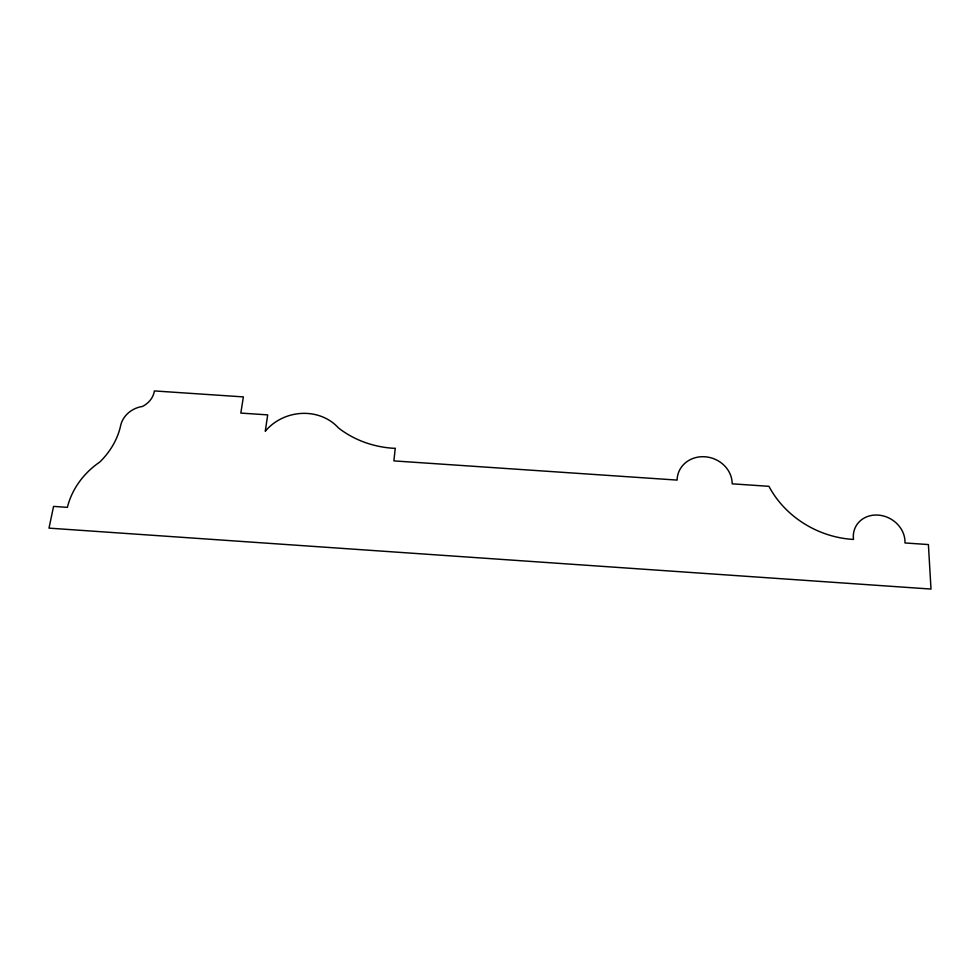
<?xml version="1.0" encoding="UTF-8"?>
<svg xmlns="http://www.w3.org/2000/svg" width="980" height="980" viewBox="0 0 980 980"><rect width="100%" height="100%" fill="white"/><g stroke="black" fill="none" stroke-linecap="round" stroke-linejoin="round"><path stroke-width="1.47" d="M395.234 448.375L393.887 460.894L677.107 480.09A27.832 25.149 19.7 0 1 704.889 456.766A27.832 25.149 19.7 0 1 732.183 483.826L768.945 486.325A92.292 80.36 24.9 0 0 853.494 539.429A26.631 23.373 30.3 0 1 878.105 515.088A26.631 23.373 30.3 0 1 904.981 542.957L928.403 544.562L931 589.066L49 528.134L53.569 506.403L67.387 507.358A76.011 67.216 -26.2 0 1 99.74 462.082A75.313 63.957 -24.2 0 0 120.638 425.651A24.181 21.021 -21.5 0 1 142.455 406.467A21.389 18.399 -20.3 0 0 154.387 390.934L243.371 396.9L240.823 413.082L267.699 414.883L265.262 431.261A46.942 42.373 -14.9 0 1 338.431 427.905A95.379 84.733 -5.2 0 0 395.234 448.375"/></g></svg>
